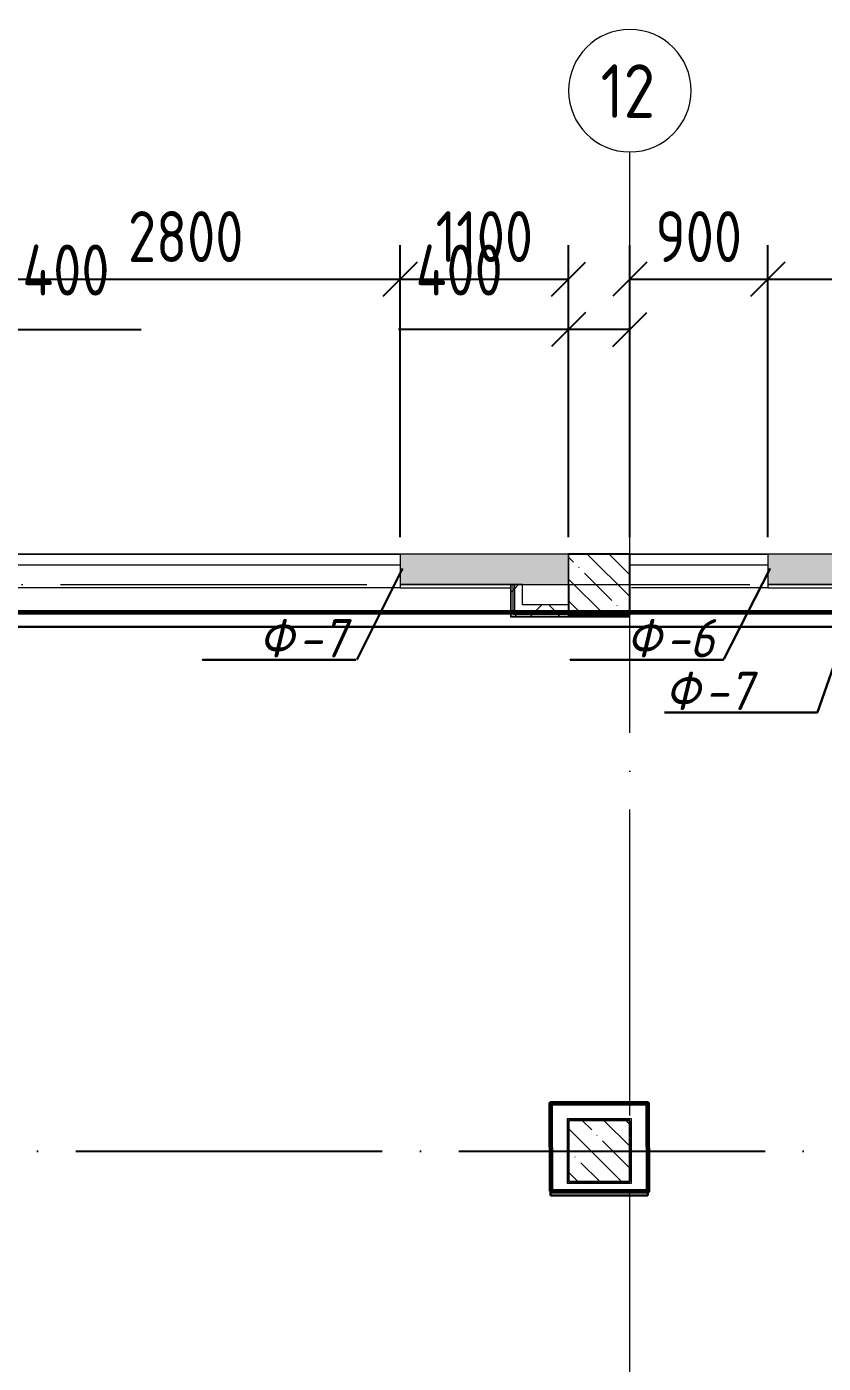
# Model space of a CAD drawing. Header units: millimetres. Extents: x -592259 to 288321, y -552984 to 293768.
# Drawn here: x 46112 to 51313, y 53288 to 62020 of the extents above; entities that cross this region are included whole.
import ezdxf

# ---------------------------------------------------------------- set-up
doc = ezdxf.new("R2010")
doc.units = ezdxf.units.MM
doc.linetypes.add('ADSK_Линия сетки', pattern=[2500, 2000, -250, 0, -250])
doc.layers.get('Defpoints').update_dxf_attribs({"color": 250})
for name, color, linetype, lineweight in [('2)Фархверки', 40, 'Continuous', 30), ('4) Штукатурка', 6, 'Continuous', 30), ('4.5) Штук Гипсовая по ЖБ', 6, 'Continuous', 30), ('4.6) Швы', 6, 'Continuous', 30), ('6.1) Шпаклевка 5 вып.', 160, 'Continuous', 60), ('A-____-____-DIMS', 250, 'Continuous', 9), ('A-GLAZ-____-MCUT', 250, 'Continuous', 9), ('A-GLAZ-____-OTLN', 250, 'Continuous', 5), ('A-WALL-____-MCUT', 250, 'Continuous', 13), ('A-WALL-____-PATT', 250, 'Continuous', 13), ('A-WALL-FNSH-MCUT', 250, 'Continuous', 13), ('I-WALL-____-OTLN', 250, 'Continuous', 9), ('S-COLS-____-MCUT', 250, 'Continuous', 25), ('S-COLS-____-OTLN', 250, 'Continuous', 9), ('S-GRID-____-IDEN', 250, 'Continuous', 9), ('S-GRID-____-OTLN', 250, 'Continuous', 9)]:
    doc.layers.add(name, color=color, linetype=linetype, lineweight=lineweight)
doc.styles.add('GOST Common', font='', dxfattribs={"width": 0.9, "height": 350})
doc.styles.add('ISOCPEUR_I', font='isocpeui.ttf', dxfattribs={"width": 0.9, "height": 12.5})
doc.styles.get("Standard").update_dxf_attribs({"font": 'ГОСТ тип А.ttf'})
doc.styles.get('GOST Common').set_extended_font_data('GOST Common')
doc.dimstyles.new('А3', dxfattribs={"dimtxt": 333, "dimasz": 222, "dimexe": 222, "dimexo": 111, "dimgap": 111, "dimtad": 1, "dimtoh": 1, "dimdec": 0, "dimrnd": 0.0015, "dimzin": 0, "dimdsep": 46, "dimtxsty": 'Standard', "dimblk": 'OBLIQUE', "dimcen": 0, "dimclrd": 7, "dimclre": 7, "dimclrt": 7, "dimadec": 0, "dimazin": 0, "dimtfac": 1, "dimtdec": 0, "dimtofl": 0, "dimtmove": 0, "dimatfit": 3, "dimfxl": 1, "dimtolj": 1, "dimtzin": 0, "dimarcsym": 0})
pattern_1 = [(45, (0, 0), (-141.42136, 141.42136), []), (135, (0, 0), (-141.42136, -141.42136), [])]

# ---------------------------------------------------------------- blocks, each defined once
blk = doc.blocks.new('Окно_СКБ_2Ст1 - Окно_СКБ_2Ст_2800_ОК11Л-29018712-Кладочный план на отм_ 0_000_ Секция 1_')
at = {"layer": 'A-GLAZ-____-MCUT'}
for p, q in [((-1400, -125), (1400, -125)), ((-1400, -195), (1400, -195))]:
    blk.add_line(p, q, dxfattribs=at)
at = {"layer": 'A-GLAZ-____-OTLN'}
for p, q in [((1400, -125), (-1400, -125)), ((-1400, -195), (1400, -195))]:
    blk.add_line(p, q, dxfattribs=at)
blk = doc.blocks.new('Окно_СКБ_1Ст1 - 120_Окно_СКБ_1Ст_900_ОК3л-29018700-Кладочный план на отм_ 0_000_ Секция 1_')
at = {"layer": 'A-GLAZ-____-MCUT'}
for p, q in [((-450, -125), (450, -125)), ((-450, -195), (450, -195))]:
    blk.add_line(p, q, dxfattribs=at)
at = {"layer": 'A-GLAZ-____-OTLN'}
for p, q in [((450, -125), (-450, -125)), ((-450, -195), (450, -195))]:
    blk.add_line(p, q, dxfattribs=at)
blk = doc.blocks.new('BSC_Колонна _Прямоугольная - 400x400-V19-Кладочный план на отм_ 0_000_ Секция 1_')
at = {"layer": 'S-COLS-____-OTLN', "lineweight": 5}
h = blk.add_hatch(dxfattribs=at)
h.set_pattern_fill('FP_26', color=256, style=0, pattern_type=2)
h.set_pattern_definition([(135, (-49849.98, -54675), (-142.5619, -142.5619), []), (135, (-49707.42, -54675), (-142.5619, -142.5619), [252.016, -50.403, 3.353, -47.05])])
h.paths.add_polyline_path([(-200, -200), (200, -200), (200, 200), (-200, 200)])
at = {"layer": 'S-COLS-____-MCUT'}
for p, q in [((200, 200), (-200, 200)), ((-200, 200), (-200, -200)), ((200, -200), (200, 200)), ((-200, -200), (200, -200))]:
    blk.add_line(p, q, dxfattribs=at)
blk = doc.blocks.new('Ось сетки - Круг_Ø8 мм-39983606-Кладочный план на отм_ 0_000_ Секция 1_')
at = {"layer": 'S-GRID-____-IDEN'}
for start, end in [(360, 180), (180, 360)]:
    blk.add_arc((0, 0), 4, start, end, dxfattribs=at)
blk = doc.blocks.new('_Oblique')
at = {"color": 0, "linetype": 'ByBlock', "lineweight": -2}
blk.add_line((-0.5, -0.5), (0.5, 0.5), dxfattribs=at)
blk = doc.blocks.new('DIMBLOCK367-Кладочный план на отм_ 0_000_ Секция 1_')
at = {"layer": 'A-____-____-DIMS', "color": 7, "lineweight": -2, "transparency": 16777216}
for p, q in [((45350, 58686), (45350, 60263.8)), ((45750, 58686), (45750, 60263.8)), ((45350, 60041.8), (45750, 60041.8)), ((45750, 60041.8), (46860, 60041.8))]:
    blk.add_line(p, q, dxfattribs=at)
at = {"layer": 'Defpoints', "color": 0, "transparency": 16777216}
for p in [(45750, 60041.8), (45350, 58575), (45750, 58575)]:
    blk.add_point(p, dxfattribs=at)
at = {"layer": 'A-____-____-DIMS', "color": 7, "lineweight": -2, "transparency": 16777216, "xscale": 222, "yscale": 222, "zscale": 222, "rotation": 180}
blk.add_blockref('_Oblique', (45350, 60041.8), dxfattribs=at)
at = {"layer": 'A-____-____-DIMS', "color": 7, "lineweight": -2, "transparency": 16777216, "xscale": 222, "yscale": 222, "zscale": 222}
blk.add_blockref('_Oblique', (45750, 60041.8), dxfattribs=at)
at = {"layer": 'A-____-____-DIMS', "color": 7, "transparency": 16777216, "insert": (46083, 60596.8), "char_height": 333, "width": 1.946, "attachment_point": 1, "line_spacing_factor": 1.022761}
blk.add_mtext('\\A1;400', dxfattribs=at)
blk = doc.blocks.new('DIMBLOCK368-Кладочный план на отм_ 0_000_ Секция 1_')
at = {"layer": 'A-____-____-DIMS', "color": 7, "lineweight": -2, "transparency": 16777216}
for p, q in [((45750, 58686), (45750, 60593.3)), ((48550, 58686), (48550, 60593.3)), ((45750, 60371.3), (48550, 60371.3))]:
    blk.add_line(p, q, dxfattribs=at)
at = {"layer": 'Defpoints', "color": 0, "transparency": 16777216}
for p in [(48550, 60371.3), (45750, 58575), (48550, 58575)]:
    blk.add_point(p, dxfattribs=at)
at = {"layer": 'A-____-____-DIMS', "color": 7, "lineweight": -2, "transparency": 16777216, "xscale": 222, "yscale": 222, "zscale": 222, "rotation": 180}
blk.add_blockref('_Oblique', (45750, 60371.3), dxfattribs=at)
at = {"layer": 'A-____-____-DIMS', "color": 7, "lineweight": -2, "transparency": 16777216, "xscale": 222, "yscale": 222, "zscale": 222}
blk.add_blockref('_Oblique', (48550, 60371.3), dxfattribs=at)
at = {"layer": 'A-____-____-DIMS', "color": 7, "transparency": 16777216, "insert": (47150, 60648.8), "char_height": 333, "width": 2.483, "attachment_point": 5}
blk.add_mtext('\\A1;2800', dxfattribs=at)
blk = doc.blocks.new('DIMBLOCK369-Кладочный план на отм_ 0_000_ Секция 1_')
at = {"layer": 'A-____-____-DIMS', "color": 7, "lineweight": -2, "transparency": 16777216}
for p, q in [((48550, 58686), (48550, 60593.3)), ((49650, 58686), (49650, 60593.3)), ((48550, 60371.3), (49650, 60371.3))]:
    blk.add_line(p, q, dxfattribs=at)
at = {"layer": 'Defpoints', "color": 0, "transparency": 16777216}
for p in [(49650, 60371.3), (48550, 58575), (49650, 58575)]:
    blk.add_point(p, dxfattribs=at)
at = {"layer": 'A-____-____-DIMS', "color": 7, "lineweight": -2, "transparency": 16777216, "xscale": 222, "yscale": 222, "zscale": 222, "rotation": 180}
blk.add_blockref('_Oblique', (48550, 60371.3), dxfattribs=at)
at = {"layer": 'A-____-____-DIMS', "color": 7, "lineweight": -2, "transparency": 16777216, "xscale": 222, "yscale": 222, "zscale": 222}
blk.add_blockref('_Oblique', (49650, 60371.3), dxfattribs=at)
at = {"layer": 'A-____-____-DIMS', "color": 7, "transparency": 16777216, "insert": (49100, 60648.8), "char_height": 333, "width": 2.114, "attachment_point": 5}
blk.add_mtext('\\A1;1100', dxfattribs=at)
blk = doc.blocks.new('DIMBLOCK370-Кладочный план на отм_ 0_000_ Секция 1_')
at = {"layer": 'A-____-____-DIMS', "color": 7, "lineweight": -2, "transparency": 16777216}
for p, q in [((49650, 58686), (49650, 60263.8)), ((50050, 58686), (50050, 60263.8)), ((49650, 60041.8), (48540, 60041.8)), ((50050, 60041.8), (49650, 60041.8))]:
    blk.add_line(p, q, dxfattribs=at)
at = {"layer": 'Defpoints', "color": 0, "transparency": 16777216}
for p in [(50050, 60041.8), (49650, 58575), (50050, 58575)]:
    blk.add_point(p, dxfattribs=at)
at = {"layer": 'A-____-____-DIMS', "color": 7, "lineweight": -2, "transparency": 16777216, "xscale": 222, "yscale": 222, "zscale": 222, "rotation": 180}
blk.add_blockref('_Oblique', (49650, 60041.8), dxfattribs=at)
at = {"layer": 'A-____-____-DIMS', "color": 7, "lineweight": -2, "transparency": 16777216, "xscale": 222, "yscale": 222, "zscale": 222}
blk.add_blockref('_Oblique', (50050, 60041.8), dxfattribs=at)
at = {"layer": 'A-____-____-DIMS', "color": 7, "transparency": 16777216, "insert": (48651, 60596.8), "char_height": 333, "width": 1.946, "attachment_point": 1, "line_spacing_factor": 1.022761}
blk.add_mtext('\\A1;400', dxfattribs=at)
blk = doc.blocks.new('DIMBLOCK371-Кладочный план на отм_ 0_000_ Секция 1_')
at = {"layer": 'A-____-____-DIMS', "color": 7, "lineweight": -2, "transparency": 16777216}
for p, q in [((50050, 58686), (50050, 60593.3)), ((50950, 58686), (50950, 60593.3)), ((50050, 60371.3), (50950, 60371.3))]:
    blk.add_line(p, q, dxfattribs=at)
at = {"layer": 'Defpoints', "color": 0, "transparency": 16777216}
for p in [(50950, 60371.3), (50050, 58575), (50950, 58575)]:
    blk.add_point(p, dxfattribs=at)
at = {"layer": 'A-____-____-DIMS', "color": 7, "lineweight": -2, "transparency": 16777216, "xscale": 222, "yscale": 222, "zscale": 222, "rotation": 180}
blk.add_blockref('_Oblique', (50050, 60371.3), dxfattribs=at)
at = {"layer": 'A-____-____-DIMS', "color": 7, "lineweight": -2, "transparency": 16777216, "xscale": 222, "yscale": 222, "zscale": 222}
blk.add_blockref('_Oblique', (50950, 60371.3), dxfattribs=at)
at = {"layer": 'A-____-____-DIMS', "color": 7, "transparency": 16777216, "insert": (50500, 60648.8), "char_height": 333, "width": 1.862, "attachment_point": 5}
blk.add_mtext('\\A1;900', dxfattribs=at)
blk = doc.blocks.new('DIMBLOCK372-Кладочный план на отм_ 0_000_ Секция 1_')
at = {"layer": 'A-____-____-DIMS', "color": 7, "lineweight": -2, "transparency": 16777216}
for p, q in [((50950, 58686), (50950, 60593.3)), ((51600, 58686), (51600, 60593.3)), ((50950, 60371.3), (51600, 60371.3)), ((51600, 60371.3), (52676.7, 60371.3))]:
    blk.add_line(p, q, dxfattribs=at)
at = {"layer": 'Defpoints', "color": 0, "transparency": 16777216}
for p in [(51600, 60371.3), (50950, 58575), (51600, 58575)]:
    blk.add_point(p, dxfattribs=at)
at = {"layer": 'A-____-____-DIMS', "color": 7, "lineweight": -2, "transparency": 16777216, "xscale": 222, "yscale": 222, "zscale": 222, "rotation": 180}
blk.add_blockref('_Oblique', (50950, 60371.3), dxfattribs=at)
at = {"layer": 'A-____-____-DIMS', "color": 7, "lineweight": -2, "transparency": 16777216, "xscale": 222, "yscale": 222, "zscale": 222}
blk.add_blockref('_Oblique', (51600, 60371.3), dxfattribs=at)
at = {"layer": 'A-____-____-DIMS', "color": 7, "transparency": 16777216, "insert": (52249.4, 60648.8), "char_height": 333, "width": 1.862, "attachment_point": 5}
blk.add_mtext('\\A1;650', dxfattribs=at)

msp = doc.modelspace()

# ---------------------------------------------------------------- hatches: boundary and pattern name
at = {"layer": 'A-WALL-____-PATT', "lineweight": 15}
h = msp.add_hatch(dxfattribs=at)
h.set_pattern_fill('FP_9', color=256, style=0, pattern_type=2)
h.set_pattern_definition([(50, (0, 0), (364.3679, -31.8783), [38.1, -419.1]), (355, (0, 0), (-70.4859, 382.1133), [30.48, -335.28]), (100.451, (30.36, -2.66), (293.885, 350.2334), [32.38, -356.18]), (46.184, (0, 101.6), (542.1585, -84.0858), [57.15, -628.65]), (96.636, (45.2, 94.6), (474.805, 494.8554), [48.57, -534.27]), (351.184, (0, 101.6), (474.8102, 494.85), [45.72, -502.92]), (21, (50.8, 76.2), (303.2285, -204.5305), [38.1, -419.1]), (326, (50.8, 76.2), (123.6039, 368.376), [30.48, -335.28]), (71.451, (76.07, 59.16), (426.8341, 163.8427), [32.38, -356.18]), (37.5, (0, 0), (6.17665, 169.11015), [16.764, -314.452, 16.764, -323.596, -336.55]), (37.5, (0, 0), (6.17665, 169.11015), [-671.576, 16.764, -319.786]), (7.5, (0, 0), (133.63888, 200.3615), [16.764, -177.292, 16.764, -306.832, -128.27]), (7.5, (0, 0), (133.63888, 200.3615), [-517.652, 16.764, -111.506]), (327.5, (-113.28, 0), (271.18182, -11.45836), [16.764, -110.236, 16.764, -379.476, -525.78]), (327.5, (-113.28, 0), (271.18182, -11.45836), [-523.24, 16.764, -509.016]), (317.5, (-164.08, 0), (296.2585, 50.85285), [16.764, -148.336, 16.764, -246.38, -373.38]), (317.5, (-164.08, 0), (296.2585, 50.85285), [-428.244, 16.764, -356.616])])
h.paths.add_polyline_path([(69050, 58375), (69050, 58575), (63749.9781, 58575.0085), (63749.9781, 58375.0085), (67102.2057, 58375.0031)])
h.paths.add_polyline_path([(63349.9781, 58375.0091), (63349.9781, 58575.0091), (63020.2294, 58575.0097), (63020.2294, 58375.0097), (63253.8734, 58375.0093)])
h.paths.add_polyline_path([(61820.2294, 58375.0116), (61820.2294, 58575.0116), (61170, 58575.0126), (61170, 58375.0126), (61685, 58375.0118)])
h.paths.add_polyline_path([(60270, 58375.014), (60270, 58575.014), (59249.9781, 58575.0157), (59249.9781, 58375.0157), (59405.5412, 58375.0154)])
h.paths.add_polyline_path([(58849.9781, 58375.0163), (58849.9781, 58575.0163), (54749.9781, 58575.0229), (54749.9781, 58375.0229), (58306.0176, 58375.0172)])
h.paths.add_polyline_path([(54349.9781, 58375.0235), (54349.9781, 58575.0235), (52850, 58575.0259), (52850, 58375.0259), (53907.9236, 58375.0242)])
h.paths.add_polyline_path([(51600, 58375.0279), (51600, 58575.0279), (50950, 58575.0289), (50950, 58375.0289)])
h.paths.add_polyline_path([(49649.9781, 58375.031), (49649.9781, 58575.031), (48550, 58575.0328), (48550, 58375.0328), (49509.8296, 58375.0312)])
h.paths.add_polyline_path([(45349.9781, 58375.0379), (45349.9781, 58575.0379), (44200.229, 58575.0397), (44200.229, 58375.0397), (45111.7356, 58375.0383)])
h.paths.add_polyline_path([(41400.229, 58375.0442), (41400.229, 58575.0442), (41249.9781, 58575.0444), (41249.9781, 58375.0444), (41263.4033, 58375.0444)])
h.paths.add_polyline_path([(40849.9781, 58375.0451), (40849.9781, 58575.0451), (39850, 58575.0467), (39850, 58375.0467), (40713.6415, 58375.0453)])
h.paths.add_polyline_path([(38600, 58375.0487), (38600, 58575.0487), (37950, 58575.0497), (37950, 58375.0497), (38514.5945, 58375.0488)])
h.paths.add_polyline_path([(37050, 58375.0512), (37050, 58575.0512), (36349.9781, 58575.0523), (36349.9781, 58375.0523), (36865.3093, 58375.0515)])
h.paths.add_polyline_path([(35949.9781, 58375.0529), (35949.9781, 58575.0529), (35500, 58575.0536), (35500, 58375.0536), (35765.7858, 58375.0532)])
h.paths.add_polyline_path([(32700, 58375.0581), (32700, 58575.0581), (31725.0002, 58575.0597), (31724.9998, 58375.0597), (32655, 58375.0582)])
h = msp.add_hatch(dxfattribs=at)
h.set_pattern_fill('FP_28', color=256, style=0, pattern_type=2)
h.set_pattern_definition(pattern_1)
h.paths.add_polyline_path([(49299.7344, 58193.0006), (49349.7344, 58193.0006), (49349.7344, 58375.0006), (49299.7344, 58375.0006)])
h = msp.add_hatch(dxfattribs=at)
h.set_pattern_fill('FP_28', color=256, style=0, pattern_type=2)
h.set_pattern_definition(pattern_1)
h.paths.add_polyline_path([(49649.9781, 58193.0006), (49649.9781, 58243.0006), (49349.7344, 58243.0006), (49349.7344, 58193.0006), (49509.8296, 58193.0006)])
at = {"layer": 'I-WALL-____-OTLN'}
h = msp.add_hatch(dxfattribs=at)
h.set_pattern_fill('FP_28', color=256, style=0, pattern_type=2)
h.set_pattern_definition(pattern_1)
h.paths.add_polyline_path([(49287.2344, 58168.0006), (49287.2344, 58375.0006), (49274.7344, 58375.0006), (49274.7344, 58168.0006)])
h = msp.add_hatch(dxfattribs=at)
h.set_pattern_fill('FP_28', color=256, style=0, pattern_type=2)
h.set_pattern_definition(pattern_1)
h.paths.add_polyline_path([(49299.7344, 58180.5006), (49299.7344, 58375.0006), (49287.2344, 58375.0006), (49287.2344, 58180.5006)])
h = msp.add_hatch(dxfattribs=at)
h.set_pattern_fill('FP_28', color=256, style=0, pattern_type=2)
h.set_pattern_definition(pattern_1)
h.paths.add_polyline_path([(49299.7344, 58168.0006), (49649.9781, 58168.0006), (49649.9781, 58180.5006), (49287.2344, 58180.5006), (49287.2344, 58168.0006)])
h = msp.add_hatch(dxfattribs=at)
h.set_pattern_fill('FP_28', color=256, style=0, pattern_type=2)
h.set_pattern_definition(pattern_1)
h.paths.add_polyline_path([(49509.8296, 58180.5006), (49649.9781, 58180.5006), (49649.9781, 58193.0006), (49299.7344, 58193.0006), (49299.7344, 58180.5006), (49349.7344, 58180.5006)])
at = {"layer": 'S-COLS-____-OTLN', "lineweight": 5}
h = msp.add_hatch(dxfattribs=at)
h.set_pattern_fill('FP_8', color=256, style=0, pattern_type=2)
h.set_pattern_definition([(135, (0, 0), (-142.5612, -142.5612), []), (135, (142.56, 0), (-142.5612, -142.5612), [252.016, -50.403, 3.353, -47.05])])
h.paths.add_polyline_path([(49649.9781, 58175.0006), (50049.9781, 58175.0006), (50049.9781, 58575.0006), (49649.9781, 58575.0006), (49649.9781, 58375.031)])

# ---------------------------------------------------------------- linework, layer by layer
at = {"linetype": 'ADSK_Линия сетки'}
msp.add_line((-3569.5512, 54675.0006), (72376.0288, 54675.0006), dxfattribs=at)
at = {"layer": '2)Фархверки'}
msp.add_line((50275.8048, 57540.4028), (51275.8048, 57540.4028), dxfattribs=at)
for points in [[(48565.9438, 58481.1586), (48269.7639, 57887.3538)], [(50965.9438, 58481.1547), (50663.129, 57887.3499)], [(51604.2562, 58481.1398), (51275.8048, 57543.0467)], [(48260.6236, 57884.7099), (47260.6236, 57884.7099)], [(50660.6236, 57884.7061), (49660.6236, 57884.7061)]]:
    msp.add_lwpolyline(points, close=True, dxfattribs=at)
at = {"layer": '4) Штукатурка'}
for p, q in [((50167.4684, 54980.9552), (49532.2308, 54980.9552)), ((49532.2308, 54980.9552), (49532.2308, 54383.8944)), ((50167.4684, 54383.8944), (50167.4684, 54980.9552)), ((49532.2308, 54383.8944), (50167.4684, 54383.8944))]:
    msp.add_line(p, q, dxfattribs=at)
at = {"layer": '4.5) Штук Гипсовая по ЖБ'}
msp.add_line((32961.1347, 58100), (53324.4676, 58100), dxfattribs=at)
at = {"layer": '4.6) Швы'}
for points in [[(49546.5885, 58100), (48408.9788, 58100)], [(50844.9007, 58100), (49707.291, 58100)]]:
    msp.add_lwpolyline(points, dxfattribs=at)
at = {"layer": '6.1) Шпаклевка 5 вып.'}
msp.add_lwpolyline([(53229.6954, 54540.8287), (53229.6954, 58193.0006), (32764.5573, 58193.0006), (32764.5573, 54540.8287), (32791.6088, 54540.8287)], dxfattribs=at)
msp.add_lwpolyline([(49534.4088, 54411.8034), (50169.6464, 54411.8034), (50167.4684, 54986.1826), (49532.2308, 54986.1826)], close=True, dxfattribs=at)
at = {"layer": 'A-WALL-____-MCUT', "lineweight": 15}
for p, q in [((49649.9781, 58575.031), (48550, 58575.0328)), ((48550, 58575.0328), (48550, 58375.0328)), ((49649.9781, 58375.031), (49649.9781, 58575.031)), ((51600, 58575.0279), (50950, 58575.0289)), ((50950, 58575.0289), (50950, 58375.0289)), ((48550, 58375.0328), (49271.7344, 58375.0316)), ((49274.7344, 58375.0006), (48550, 58375.0006)), ((49271.7344, 58375.0316), (49271.7344, 58165.0006)), ((49274.7344, 58375.0316), (49271.7344, 58375.0316)), ((49274.7344, 58375.0316), (49649.9781, 58375.031)), ((49274.7344, 58168.0006), (49274.7344, 58375.0316)), ((49287.2344, 58180.5006), (49287.2344, 58375.0006)), ((49349.7344, 58375.0006), (49299.7344, 58375.0006)), ((49299.7344, 58193.0006), (49299.7344, 58375.0006)), ((49349.7344, 58243.0006), (49349.7344, 58375.0006)), ((50950, 58375.0289), (51600, 58375.0279)), ((51600, 58375), (50950, 58375)), ((49649.9781, 58243.0006), (49349.7344, 58243.0006)), ((49649.9781, 58193.0006), (49649.9781, 58243.0006)), ((49271.7344, 58165.0006), (49649.9781, 58165.0006)), ((49649.9781, 58168.0006), (49274.7344, 58168.0006)), ((49649.9781, 58180.5006), (49287.2344, 58180.5006)), ((49649.9781, 58193.0006), (49299.7344, 58193.0006)), ((49649.9781, 58168.0006), (49649.9781, 58175.0006)), ((49649.9781, 58165.0006), (49649.9781, 58168.0006))]:
    msp.add_line(p, q, dxfattribs=at)
at = {"layer": 'A-WALL-FNSH-MCUT', "lineweight": 15}
for p, q in [((48550, 58375.0006), (48550, 58355.0006)), ((48550, 58355.0006), (49274.7344, 58355.0006)), ((49299.7344, 58375.0006), (49274.7344, 58375.0006)), ((50950, 58375), (50950, 58355)), ((50950, 58355), (51600, 58355)), ((49649.9781, 58175.0006), (49649.9781, 58193.0006)), ((50050, 58175.0006), (49649.9781, 58175.0006)), ((49649.9781, 58165.0006), (50050, 58165.0006)), ((50050, 58165.0006), (50050, 58175.0006)), ((50059.9781, 54885), (49640, 54885)), ((49640, 54885), (49640, 54465)), ((50059.9781, 54465), (50059.9781, 54885)), ((49640, 54465), (50059.9781, 54465))]:
    msp.add_line(p, q, dxfattribs=at)
at = {"layer": 'I-WALL-____-OTLN', "lineweight": 15}
for p, q in [((45750, 58575.0373), (48550, 58575.0328)), ((50050, 58575.0304), (50950, 58575.0289)), ((48550, 58355.0006), (45760, 58355.0006)), ((50950, 58355), (50059.9781, 58355))]:
    msp.add_line(p, q, dxfattribs=at)
at = {"layer": 'S-COLS-____-MCUT'}
for p, q in [((50049.9781, 58575.0006), (49649.9781, 58575.0006)), ((50049.9781, 58175.0006), (50049.9781, 58575.0006)), ((49649.9781, 58375.031), (49649.9781, 58175.0006)), ((49649.9781, 58175.0006), (50049.9781, 58175.0006))]:
    msp.add_line(p, q, dxfattribs=at)
at = {"layer": 'S-COLS-____-OTLN'}
msp.add_line((49649.9781, 58575.0006), (49649.9781, 58375.031), dxfattribs=at)
at = {"layer": 'S-GRID-____-OTLN', "linetype": 'ADSK_Линия сетки'}
for p, q in [((50050, 39906.0281), (50050, 61202.0051)), ((-3669.3683, 58375.0006), (72376.0288, 58375.0006))]:
    msp.add_line(p, q, dxfattribs=at)

# ---------------------------------------------------------------- block references
at = {"layer": 'A-GLAZ-____-OTLN'}
for name, p in [('Окно_СКБ_2Ст1 - Окно_СКБ_2Ст_2800_ОК11Л-29018712-Кладочный план на отм_ 0_000_ Секция 1_', (47150, 58700)), ('Окно_СКБ_1Ст1 - 120_Окно_СКБ_1Ст_900_ОК3л-29018700-Кладочный план на отм_ 0_000_ Секция 1_', (50500, 58700))]:
    msp.add_blockref(name, p, dxfattribs=at)
at = {"layer": 'S-COLS-____-OTLN'}
msp.add_blockref('BSC_Колонна _Прямоугольная - 400x400-V19-Кладочный план на отм_ 0_000_ Секция 1_', (49849.9781, 54675), dxfattribs=at)
at = {"layer": 'S-GRID-____-IDEN', "xscale": 99.99999999999993, "yscale": 99.99999999999993, "zscale": 99.99999999999993}
msp.add_blockref('Ось сетки - Круг_Ø8 мм-39983606-Кладочный план на отм_ 0_000_ Секция 1_', (50050, 61602.0051), dxfattribs=at)

# ---------------------------------------------------------------- texts
at = {"layer": '2)Фархверки', "char_height": 250, "attachment_point": 1, "style": 'ISOCPEUR_I'}
for s, insert, width in [('\\fISOCPEUR|b0|i1|c204|p34|;Ф', (47627.5218, 58149.8454), 312.658125), ('\\fISOCPEUR|b0|i1|c204|p34|;Ф', (47627.5218, 58149.8454), 312.658125), ('-7', (47885.4906, 58149.8454), 448.945), ('-7', (47885.4906, 58149.8454), 448.945), ('\\fISOCPEUR|b0|i1|c204|p34|;Ф', (50027.5218, 58149.8416), 312.658125), ('\\fISOCPEUR|b0|i1|c204|p34|;Ф', (50027.5218, 58149.8416), 312.658125), ('-6', (50285.4906, 58149.8416), 448.945), ('-6', (50285.4906, 58149.8416), 448.945), ('\\fISOCPEUR|b0|i1|c204|p34|;Ф', (50279.9066, 57805.5383), 312.658125), ('\\fISOCPEUR|b0|i1|c204|p34|;Ф', (50279.9066, 57805.5383), 312.658125), ('-7', (50537.8753, 57805.5383), 448.945), ('-7', (50537.8753, 57805.5383), 448.945)]:
    msp.add_mtext(s, dxfattribs=dict(at, insert=insert, width=width))
at = {"layer": 'S-GRID-____-IDEN', "color": 18, "true_color": 0x000000, "insert": (49858.8193, 61774.5385), "char_height": 350, "width": 461.772, "attachment_point": 1, "style": 'GOST Common'}
msp.add_mtext('12', dxfattribs=at)

# ---------------------------------------------------------------- dimensions: what is measured, and where the dimension line sits
at = {"layer": 'A-____-____-DIMS'}
for base, p1, p2, picture, middle in [((48550, 60371.2672), (45749.9781, 58575.0006), (48550, 58575.0328), 'DIMBLOCK368-Кладочный план на отм_ 0_000_ Секция 1_', (47149.989, 60648.7672)), ((49649.9781, 60371.2672), (48550, 58575.0328), (49649.9781, 58575.0006), 'DIMBLOCK369-Кладочный план на отм_ 0_000_ Секция 1_', (49099.989, 60648.7672)), ((50950, 60371.2672), (50049.9781, 58575.0006), (50950, 58575.0289), 'DIMBLOCK371-Кладочный план на отм_ 0_000_ Секция 1_', (50499.989, 60648.7672)), ((51600, 60371.2672), (50950, 58575.0289), (51600, 58575.0279), 'DIMBLOCK372-Кладочный план на отм_ 0_000_ Секция 1_', (52249.35, 60648.7672))]:
    dim = msp.add_linear_dim(base=base, p1=p1, p2=p2, dimstyle='А3', dxfattribs=at)
    dim.commit()
    dim.dimension.update_dxf_attribs({"geometry": picture, "text_midpoint": middle})
for base, p1, p2, picture, middle in [((45749.9781, 60041.8382), (45349.9781, 58575.0006), (45749.9781, 58575.0006), 'DIMBLOCK367-Кладочный план на отм_ 0_000_ Секция 1_', (46415.9781, 60041.8382)), ((50049.9781, 60041.8382), (49649.9781, 58575.0006), (50049.9781, 58575.0006), 'DIMBLOCK370-Кладочный план на отм_ 0_000_ Секция 1_', (48983.9781, 60041.8382))]:
    dim = msp.add_linear_dim(base=base, p1=p1, p2=p2, dimstyle='А3', dxfattribs=at)
    dim.commit()
    dim.dimension.update_dxf_attribs({"geometry": picture, "text_midpoint": middle, "dimtype": 160})

doc.saveas('drawing.dxf')
